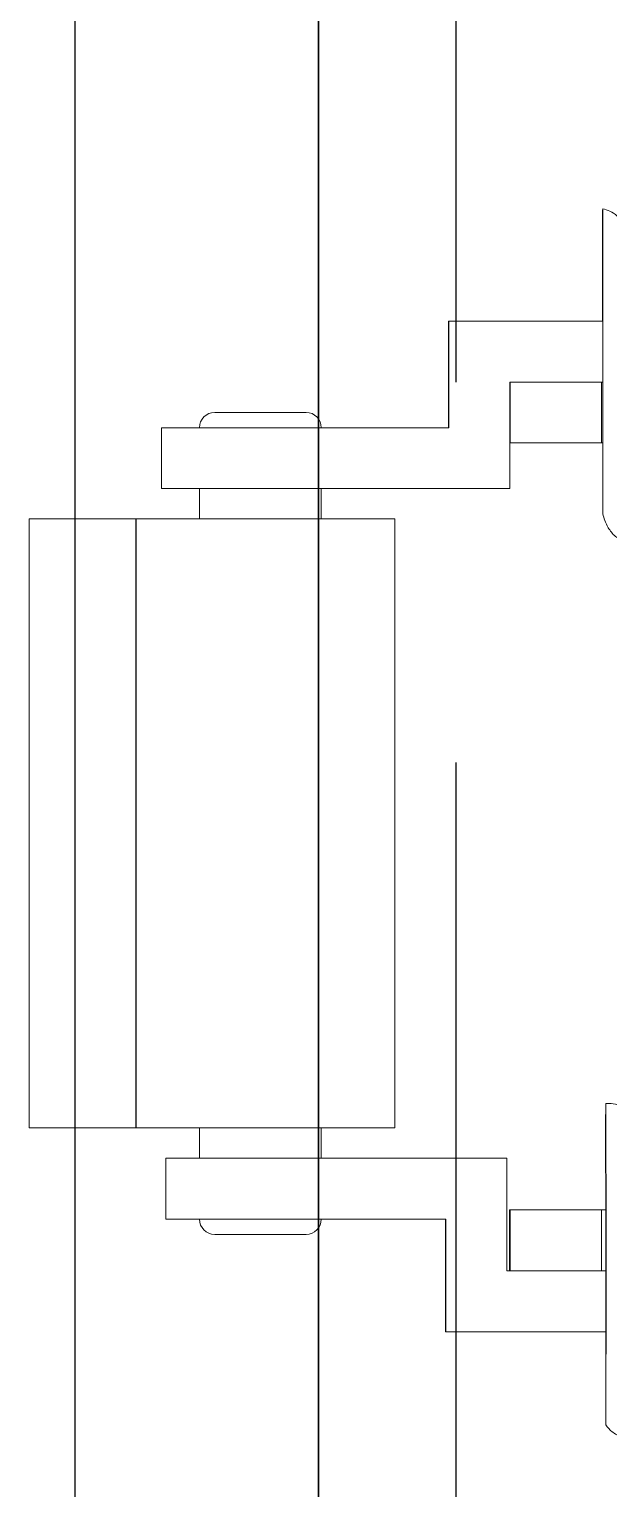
# Model space of a CAD drawing. Extents: x -3080 to 28500, y -1326 to 31609.
# Drawn here: x 6722.59 to 6724.493, y 26455.1 to 26459.895 of the extents above; entities that cross this region are included whole.
import ezdxf

# ---------------------------------------------------------------- set-up
doc = ezdxf.new("R2010")
doc.units = 0
doc.header["$LTSCALE"] = 100
doc.linetypes.add('188K-SM-07-F10-MECH-CR PIPE-Y2257103$0$AP8P1-SM-08-F50-001-A(G)-CDS - 複製$0$HIDDEN', pattern=[0.375, 0.25, -0.125])
for name, color, linetype in [('0-xref', 8, 'Continuous'), ('188K-SM-07-F10-MECH-CR PIPE-Y2257103$0$AP6B-SM-08-FNN-340-A(13)_Ver1$0$18P2-SM-08-FNN-320-A(5)-20190426-JEN$0$18P2-SM-08-FNN-320-A(5)-20190318-JEN$0$SM-08-FNN-300-A(5)-JEN$0$15P6-SM-08-FNN-320-A(10)-UIS-TCM$0$15P6-SM-08-FNN-00-(@10)170308-MIC$0$0-CDS', 140, 'Continuous'), ('188K-SM-07-F10-MECH-CR PIPE-Y2257103$0$AP8P1-SM-08-F50-001-A(G)-CDS - 複製$0$O-ring', 3, '188K-SM-07-F10-MECH-CR PIPE-Y2257103$0$AP8P1-SM-08-F50-001-A(G)-CDS - 複製$0$HIDDEN')]:
    doc.layers.add(name, color=color, linetype=linetype)

# ---------------------------------------------------------------- blocks, each defined once
blk = doc.blocks.new('188K-SM-07-F10-MECH-CR PIPE-Y2257103$0$AP8P1-SM-08-F50-001-A(G)-CDS - 複製$0$A$C3bb95756')
at = {"color": 0, "linetype": 'Continuous', "lineweight": 0}
for p, q in [((-16.7, -26.368), (-16.7, -24.569)), ((-14.7, -24.716), (-14.7, -24.568)), ((-14.7, -24.716), (-12.7, -24.716)), ((-14.7, -27.716), (-14.7, -24.716)), ((-12.7, -24.716), (-12.7, -24.569)), ((-12.7, -27.716), (-12.7, -24.716)), ((-9.942, -24.579), (-11.491, -24.578)), ((12.5, -24.716), (12.5, -24.669)), ((12.5, -24.716), (14.5, -24.716)), ((12.5, -27.716), (12.5, -24.716)), ((14.5, -24.716), (14.5, -24.668)), ((14.5, -27.716), (14.5, -24.716)), ((16.5, -26.568), (16.5, -24.669)), ((-16.7, -27.519), (-16.7, -26.368)), ((16.5, -27.719), (16.5, -26.568)), ((-14.7, -27.716), (-12.7, -27.716)), ((-14.7, -27.719), (-14.7, -27.716)), ((-14.7, -27.733), (-12.7, -27.733)), ((-12.7, -27.733), (-12.7, -27.716)), ((12.5, -27.716), (14.5, -27.716)), ((12.5, -27.722), (12.5, -27.716)), ((13, -27.722), (14.498, -27.721)), ((14.5, -27.719), (14.5, -27.716)), ((-13.3, -27.82), (-14.4, -27.82)), ((10.998, -36.563), (10.998, -29.724)), ((12.998, -36.563), (12.998, -29.724)), ((13, -29.722), (14.498, -29.721)), ((16.5, -29.732), (16.5, -29.721)), ((-16.7, -29.819), (-16.7, -29.83)), ((-13.3, -29.82), (-14.4, -29.82)), ((-14.4, -29.83), (-13.3, -29.831)), ((-13, -36.421), (-13, -30.12)), ((-11, -36.421), (-11, -30.12)), ((14.498, -29.732), (13, -29.733)), ((-10, -31.5), (-10, -36)), ((-10, -31.5), (10, -31.5)), ((10, -31.5), (10, -36)), ((-10, -33.912), (-11, -33.912)), ((10.998, -33.912), (10, -33.912)), ((13, -33.912), (13, -37.671)), ((-13.5, -37.231), (-13.5, -34.412)), ((13, -34.212), (12.998, -34.212)), ((13.5, -34.412), (13.5, -37.231)), ((-13, -39.012), (-13, -36.421)), ((-11, -39.012), (-11, -36.421)), ((-10, -36), (-10, -40)), ((10, -36), (10, -40)), ((10.998, -39.154), (10.998, -36.563)), ((12.998, -39.154), (12.998, -36.563)), ((-13.5, -37.412), (-13.5, -37.231)), ((13.5, -37.231), (13.5, -37.412)), ((13, -37.612), (12.998, -37.612)), ((13, -37.671), (13, -37.912)), ((-10, -37.912), (-11, -37.912)), ((10.998, -37.912), (10, -37.912)), ((-13, -39.012), (-11, -39.012)), ((12.998, -39.154), (10.998, -39.154)), ((-10, -40), (-10, -43.5)), ((10, -40), (10, -43.5)), ((-10, -43.5), (10, -43.5))]:
    blk.add_line(p, q, dxfattribs=at)
blk.add_line((10, -40), (-10, -40))
at = {"color": 251}
blk.add_line((10, -42), (-10, -42), dxfattribs=at)
at = {"color": 0, "linetype": 'Continuous', "lineweight": 0}
for centre, start, end in [((-13, -34.412), 90, 180), ((13, -34.412), 0, 90), ((-13, -37.412), 180, 270), ((13, -37.412), 270, 0)]:
    blk.add_arc(centre, 0.5, start, end, dxfattribs=at)
for centre, major_axis, ratio, start_param, end_param in [((-14.7, -24.574), (5.494, 0), 0.001745, 5.759587, 7.853982), ((-14.7, -24.574), (3.706, 0), 0.001745, 5.759587, 7.853982), ((-10.716, -24.478), (0.003, -0.9), 0.866024, 4.81301, 4.820239), ((14.7, -24.675), (-5.487, 0), 0.001745, 1.905007, 3.665191), ((14.7, -24.675), (3.713, 0), 0.001745, 5.218566, 6.806784)]:
    blk.add_ellipse(centre, major_axis=major_axis, ratio=ratio, start_param=start_param, end_param=end_param, dxfattribs=at)
for points, knots in [([(-19.755, -24.573), (-19.799, -24.544), (-19.845, -24.508), (-19.971, -24.391), (-20.051, -24.289), (-20.153, -24.075), (-20.184, -23.965), (-20.197, -23.825), (-20.198, -23.796), (-20.198, -23.767)], [0, 0, 0, 0, 0.249374, 0.249374, 0.696626, 0.696626, 1.067336, 1.067336, 1.163247, 1.163247, 1.163247, 1.163247]), ([(-14.7, -23.566), (-14.202, -23.566), (-13.698, -23.567), (-12.764, -23.567), (-12.321, -23.567), (-11.54, -23.569), (-11.192, -23.569), (-10.635, -23.571), (-10.419, -23.571), (-10.21, -23.573), (-10.159, -23.573), (-10.106, -23.574), (-10.096, -23.574), (-10.068, -23.575), (-10.061, -23.575), (-10.045, -23.576), (-10.039, -23.576), (-10.026, -23.577), (-10.017, -23.578), (-9.998, -23.58), (-9.987, -23.581), (-9.954, -23.586), (-9.93, -23.59), (-9.877, -23.602), (-9.849, -23.61), (-9.757, -23.64), (-9.695, -23.668), (-9.559, -23.749), (-9.487, -23.809), (-9.363, -23.949), (-9.31, -24.032), (-9.235, -24.208), (-9.211, -24.303), (-9.201, -24.424), (-9.2, -24.449), (-9.2, -24.474)], [0, 0, 0, 0, 1.492759, 1.492759, 2.958602, 2.958602, 4.425831, 4.425831, 5.894642, 5.894642, 6.628429, 6.628429, 6.98089, 6.98089, 7.072876, 7.072876, 7.108764, 7.108764, 7.145958, 7.145958, 7.183118, 7.183118, 7.257612, 7.257612, 7.347172, 7.347172, 7.548051, 7.548051, 7.823343, 7.823343, 8.109931, 8.109931, 8.396709, 8.396709, 8.47302, 8.47302, 8.47302, 8.47302]), ([(10.173, -24.672), (10.018, -24.63), (9.88, -24.589), (9.665, -24.464), (9.616, -24.431), (9.519, -24.352), (9.472, -24.307), (9.359, -24.172), (9.296, -24.069), (9.222, -23.857), (9.203, -23.749), (9.203, -23.643)], [0, 0, 0, 0, 1.021437, 1.021437, 1.305373, 1.305373, 1.566267, 1.566267, 1.975717, 1.975717, 2.329995, 2.329995, 2.329995, 2.329995]), ([(18.749, -23.921), (18.967, -23.921), (19.126, -23.922), (19.256, -23.923), (19.281, -23.924), (19.31, -23.924), (19.316, -23.924), (19.328, -23.925), (19.333, -23.925), (19.348, -23.926), (19.354, -23.926), (19.37, -23.927), (19.378, -23.928), (19.396, -23.93), (19.406, -23.931), (19.439, -23.935), (19.464, -23.939), (19.514, -23.95), (19.54, -23.957), (19.626, -23.983), (19.684, -24.008), (19.818, -24.083), (19.891, -24.14), (20.019, -24.274), (20.074, -24.355), (20.149, -24.515), (20.174, -24.594), (20.187, -24.675)], [0.127445, 0.127445, 0.127445, 0.127445, 1.499588, 1.499588, 2.038546, 2.038546, 2.158772, 2.158772, 2.249064, 2.249064, 2.301373, 2.301373, 2.338711, 2.338711, 2.376089, 2.376089, 2.45114, 2.45114, 2.532618, 2.532618, 2.721813, 2.721813, 2.992629, 2.992629, 3.279118, 3.279118, 3.52312, 3.52312, 3.52312, 3.52312]), ([(-14.7, -24.565), (-15.048, -24.565), (-15.389, -24.565), (-16.06, -24.565), (-16.393, -24.565), (-17.027, -24.566), (-17.328, -24.566), (-17.896, -24.567), (-18.164, -24.567), (-18.638, -24.568), (-18.848, -24.568), (-19.215, -24.57), (-19.366, -24.57), (-19.541, -24.571), (-19.591, -24.571), (-19.672, -24.572), (-19.704, -24.572), (-19.766, -24.573), (-19.767, -24.574), (-19.692, -24.574), (-19.654, -24.575), (-19.573, -24.575), (-19.542, -24.575), (-19.467, -24.576), (-19.424, -24.576), (-19.339, -24.576), (-19.307, -24.576), (-19.247, -24.576), (-19.224, -24.576), (-19.181, -24.576), (-19.162, -24.576), (-19.116, -24.576), (-19.097, -24.576), (-19.065, -24.576), (-19.053, -24.576), (-18.997, -24.575), (-18.969, -24.575), (-18.865, -24.574), (-18.779, -24.573), (-18.535, -24.572), (-18.381, -24.572), (-18.006, -24.571), (-17.782, -24.57), (-17.283, -24.569), (-17.006, -24.569), (-16.394, -24.569), (-16.072, -24.568), (-15.401, -24.568), (-15.05, -24.568), (-14.7, -24.568)], [0, 0, 0, 0, 0.00102808, 0.00102808, 0.00205616, 0.00205616, 0.00308425, 0.00308425, 0.00411233, 0.00411233, 0.00514041, 0.00514041, 0.00616849, 0.00616849, 0.00668254, 0.00668254, 0.00719658, 0.00719658, 0.00822466, 0.00822466, 0.0087387, 0.0087387, 0.00899572, 0.00899572, 0.00925274, 0.00925274, 0.00938125, 0.00938125, 0.00944551, 0.00944551, 0.00950976, 0.00950976, 0.00963827, 0.00963827, 0.00976678, 0.00976678, 0.01028082, 0.01028082, 0.01130891, 0.01130891, 0.01233699, 0.01233699, 0.01336507, 0.01336507, 0.01439315, 0.01439315, 0.01542124, 0.01542124, 0.01644932, 0.01644932, 0.01644932, 0.01644932]), ([(17.123, -24.67), (16.976, -24.669), (16.82, -24.669), (16.496, -24.669), (16.327, -24.669), (15.974, -24.668), (15.79, -24.668), (15.418, -24.668), (15.229, -24.668), (14.847, -24.668), (14.652, -24.668), (14.264, -24.668), (14.072, -24.668), (13.502, -24.668), (13.125, -24.668), (12.599, -24.669), (12.43, -24.669), (12.102, -24.669), (11.943, -24.669), (11.49, -24.67), (11.219, -24.671), (10.841, -24.671), (10.722, -24.672), (10.56, -24.672), (10.527, -24.672), (10.455, -24.672), (10.416, -24.672), (10.346, -24.672), (10.32, -24.672), (10.272, -24.672), (10.252, -24.672), (10.208, -24.672), (10.195, -24.672), (10.169, -24.672), (10.171, -24.672), (10.187, -24.671), (10.202, -24.671), (10.263, -24.671), (10.325, -24.67), (10.55, -24.669), (10.758, -24.669), (11.244, -24.668), (11.525, -24.667), (12.149, -24.666), (12.484, -24.666), (13.02, -24.666), (13.205, -24.665), (13.578, -24.665), (13.767, -24.665), (14.148, -24.665), (14.341, -24.665), (14.73, -24.665), (14.927, -24.665), (15.508, -24.665), (15.89, -24.665), (16.454, -24.665), (16.64, -24.666), (17, -24.666), (17.349, -24.666), (17.679, -24.666), (18, -24.667), (18.155, -24.667), (18.302, -24.667)], [0.00122675, 0.00122675, 0.00122675, 0.00122675, 0.0018037, 0.0018037, 0.00238065, 0.00238065, 0.00295761, 0.00295761, 0.00353456, 0.00353456, 0.00411151, 0.00411151, 0.00468846, 0.00468846, 0.00584236, 0.00584236, 0.00641931, 0.00641931, 0.00699626, 0.00699626, 0.00815017, 0.00815017, 0.00872712, 0.00872712, 0.00887135, 0.00887135, 0.00901559, 0.00901559, 0.00908771, 0.00908771, 0.00915983, 0.00915983, 0.00930407, 0.00930407, 0.00959254, 0.00959254, 0.00988102, 0.00988102, 0.01045797, 0.01045797, 0.01161187, 0.01161187, 0.01276578, 0.01276578, 0.01391968, 0.01391968, 0.01449663, 0.01449663, 0.01507358, 0.01507358, 0.01565053, 0.01565053, 0.01622748, 0.01622748, 0.01738139, 0.01738139, 0.01795834, 0.01795834, 0.01853529, 0.01911224, 0.01911224, 0.01968919, 0.01968919, 0.01968919, 0.01968919]), ([(18.302, -24.667), (18.531, -24.668), (18.743, -24.668), (19.128, -24.669), (19.302, -24.669), (19.452, -24.67)], [0.01968919, 0.01968919, 0.01968919, 0.01968919, 0.020593023, 0.020593023, 0.021496855, 0.021496855, 0.021496855, 0.021496855]), ([(-14.4, -27.82), (-14.448, -27.819), (-14.496, -27.819), (-14.596, -27.819), (-14.648, -27.819), (-14.7, -27.819)], [0.0011809568, 0.0011809568, 0.0011809568, 0.0011809568, 0.001344458, 0.001344458, 0.0015079591, 0.0015079591, 0.0015079591, 0.0015079591]), ([(-13.3, -27.82), (-12.917, -27.82), (-12.534, -27.82), (-11.767, -27.82), (-11.384, -27.82), (-11, -27.82)], [0.007037627, 0.007037627, 0.007037627, 0.007037627, 0.008189443, 0.008189443, 0.00934126, 0.00934126, 0.00934126, 0.00934126]), ([(-11, -30.12), (-11, -29.737), (-11, -29.354), (-11, -28.587), (-11, -28.204), (-11, -27.82)], [0.007037627, 0.007037627, 0.007037627, 0.007037627, 0.008189443, 0.008189443, 0.00934126, 0.00934126, 0.00934126, 0.00934126]), ([(12.998, -29.724), (12.998, -29.724), (12.998, -29.724), (12.998, -29.723), (12.998, -29.723), (12.999, -29.722), (12.999, -29.722), (12.999, -29.722), (13, -29.722), (13, -29.722)], [0, 0, 0, 0, 0.25, 0.25, 0.5, 0.5, 0.75, 0.75, 1, 1, 1, 1]), ([(-14.4, -29.82), (-14.783, -29.819), (-15.166, -29.819), (-15.933, -29.819), (-16.316, -29.819), (-16.7, -29.819)], [0, 0, 0, 0, 0.001151825, 0.001151825, 0.00230365, 0.00230365, 0.00230365, 0.00230365]), ([(-14.4, -29.83), (-14.783, -29.83), (-15.166, -29.83), (-15.933, -29.83), (-16.316, -29.83), (-16.7, -29.83)], [0.007037723, 0.007037723, 0.007037723, 0.007037723, 0.008189735, 0.008189735, 0.009341747, 0.009341747, 0.009341747, 0.009341747]), ([(-13.3, -29.82), (-13.252, -29.82), (-13.204, -29.82), (-13.103, -29.82), (-13.052, -29.82), (-13, -29.82)], [0.0021416053, 0.0021416053, 0.0021416053, 0.0021416053, 0.0023055232, 0.0023055232, 0.002469441, 0.002469441, 0.002469441, 0.002469441]), ([(-13.3, -29.831), (-13.252, -29.831), (-13.204, -29.831), (-13.104, -29.831), (-13.052, -29.831), (-13, -29.831)], [0.0021673537, 0.0021673537, 0.0021673537, 0.0021673537, 0.0023327077, 0.0023327077, 0.0024980618, 0.0024980618, 0.0024980618, 0.0024980618]), ([(-13, -30.12), (-13, -30.072), (-13, -30.024), (-13, -29.924), (-13, -29.872), (-13, -29.82)], [0.0021416054, 0.0021416054, 0.0021416054, 0.0021416054, 0.0023055233, 0.0023055233, 0.0024694411, 0.0024694411, 0.0024694411, 0.0024694411]), ([(13, -29.733), (13, -29.733), (12.999, -29.733), (12.999, -29.733), (12.999, -29.733), (12.998, -29.734), (12.998, -29.734), (12.998, -29.734), (12.998, -29.735), (12.998, -29.735)], [0, 0, 0, 0, 0.25, 0.25, 0.5, 0.5, 0.75, 0.75, 1, 1, 1, 1])]:
    blk.add_open_spline(points, degree=3, knots=knots, dxfattribs=at)
for points in [[(-9.2, -24.474), (-9.2, -24.508), (-9.202, -24.541), (-9.206, -24.574)], [(17.915, -24.671), (17.7, -24.671), (17.435, -24.67), (17.123, -24.67)], [(-16.7, -27.519), (-16.7, -28.171), (-16.7, -28.823), (-16.7, -29.474)], [(-14.7, -27.719), (-14.7, -27.737), (-14.7, -27.756), (-14.7, -27.774)], [(-14.7, -27.774), (-14.7, -27.789), (-14.7, -27.804), (-14.7, -27.819)], [(13, -27.722), (12.333, -27.722), (11.666, -27.722), (10.998, -27.722)], [(10.998, -29.724), (10.998, -29.057), (10.998, -28.39), (10.998, -27.722)], [(14.498, -27.721), (14.498, -27.721), (14.499, -27.721), (14.499, -27.721)], [(14.499, -27.721), (14.5, -27.721), (14.5, -27.72), (14.5, -27.719)], [(16.5, -27.719), (16.5, -28.386), (16.5, -29.054), (16.5, -29.721)], [(-16.7, -29.474), (-16.7, -29.589), (-16.7, -29.704), (-16.7, -29.819)], [(15.723, -29.721), (15.314, -29.721), (14.906, -29.721), (14.498, -29.721)], [(16.5, -29.721), (16.241, -29.721), (15.982, -29.721), (15.723, -29.721)], [(14.498, -29.732), (15.165, -29.732), (15.832, -29.732), (16.5, -29.732)]]:
    blk.add_open_spline(points, degree=3, dxfattribs=at)
blk = doc.blocks.new('188K-SM-07-F10-MECH-CR PIPE-Y2257103$0$AP8P1-SM-08-F50-001-A(G)-CDS - 複製$0$A$Cf9f49380')
blk.add_line((342, -40), (342, -400))
at = {"layer": '188K-SM-07-F10-MECH-CR PIPE-Y2257103$0$AP8P1-SM-08-F50-001-A(G)-CDS - 複製$0$O-ring'}
blk.add_line((337.5, -68), (337.5, -372), dxfattribs=at)
blk = doc.blocks.new('188K-SM-07-F10-MECH-CR PIPE-Y2257103$0$CDS-CVD')
at = {"layer": '188K-SM-07-F10-MECH-CR PIPE-Y2257103$0$AP6B-SM-08-FNN-340-A(13)_Ver1$0$18P2-SM-08-FNN-320-A(5)-20190426-JEN$0$18P2-SM-08-FNN-320-A(5)-20190318-JEN$0$SM-08-FNN-300-A(5)-JEN$0$15P6-SM-08-FNN-320-A(10)-UIS-TCM$0$15P6-SM-08-FNN-00-(@10)170308-MIC$0$0-CDS', "ltscale": 0.1}
blk.add_lwpolyline([(6723.54, -72859.4769), (6722.74, -72859.4769), (6722.74, -72895.4769), (6723.54, -72895.4769)], close=True, dxfattribs=at)
at = {"layer": '188K-SM-07-F10-MECH-CR PIPE-Y2257103$0$AP6B-SM-08-FNN-340-A(13)_Ver1$0$18P2-SM-08-FNN-320-A(5)-20190426-JEN$0$18P2-SM-08-FNN-320-A(5)-20190318-JEN$0$SM-08-FNN-300-A(5)-JEN$0$15P6-SM-08-FNN-320-A(10)-UIS-TCM$0$15P6-SM-08-FNN-00-(@10)170308-MIC$0$0-CDS', "ltscale": 0.1, "xscale": -0.1, "yscale": 0.1, "zscale": 0.1}
blk.add_blockref('188K-SM-07-F10-MECH-CR PIPE-Y2257103$0$AP8P1-SM-08-F50-001-A(G)-CDS - 複製$0$A$Cf9f49380', (6757.74, -72855.4769), dxfattribs=at)
at = {"layer": '188K-SM-07-F10-MECH-CR PIPE-Y2257103$0$AP6B-SM-08-FNN-340-A(13)_Ver1$0$18P2-SM-08-FNN-320-A(5)-20190426-JEN$0$18P2-SM-08-FNN-320-A(5)-20190318-JEN$0$SM-08-FNN-300-A(5)-JEN$0$15P6-SM-08-FNN-320-A(10)-UIS-TCM$0$15P6-SM-08-FNN-00-(@10)170308-MIC$0$0-CDS', "ltscale": 0.1, "xscale": -0.1000000000000001, "yscale": 0.1000000000000001, "zscale": 0.1000000000000001, "rotation": 270}
blk.add_blockref('188K-SM-07-F10-MECH-CR PIPE-Y2257103$0$AP8P1-SM-08-F50-001-A(G)-CDS - 複製$0$A$C3bb95756', (6726.94, -72877.4769), dxfattribs=at)
blk = doc.blocks.new('188K-SM-07-F10-MECH-CR PIPE-Y2257103')
blk.add_blockref('188K-SM-07-F10-MECH-CR PIPE-Y2257103$0$CDS-CVD', (0, 99334.7631))

msp = doc.modelspace()

# ---------------------------------------------------------------- block references
at = {"layer": '0-xref'}
msp.add_blockref('188K-SM-07-F10-MECH-CR PIPE-Y2257103', (0, 0), dxfattribs=at)

doc.saveas('drawing.dxf')
